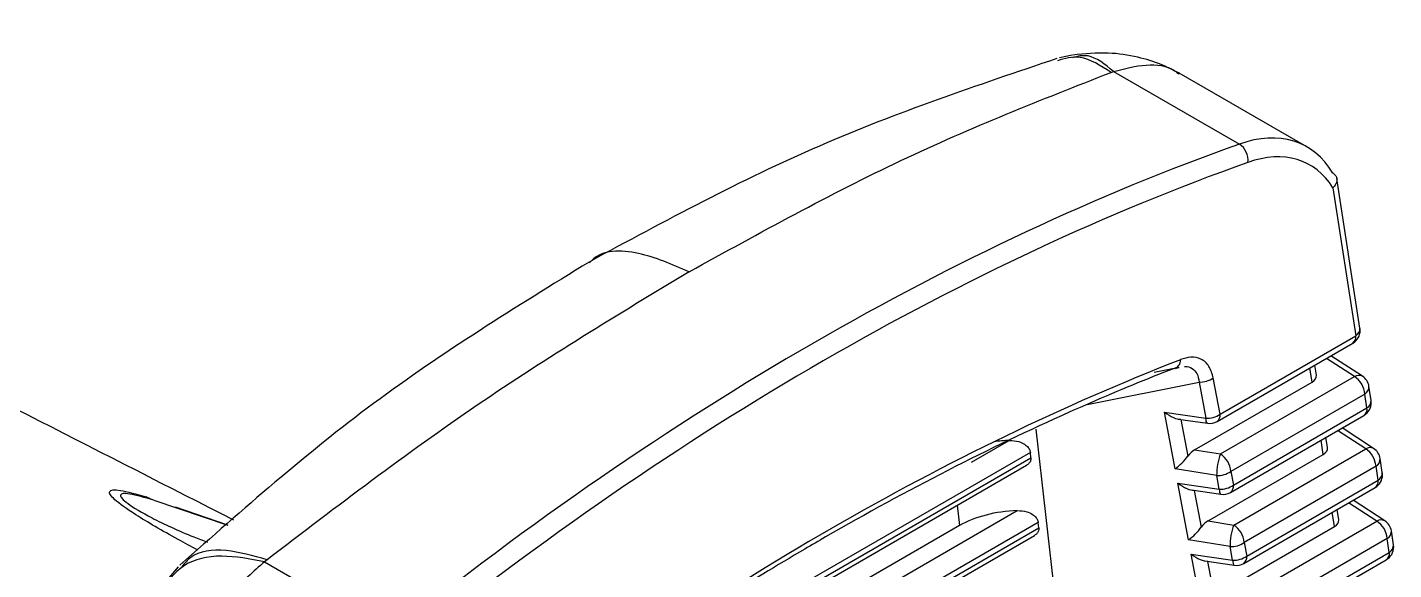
# Model space of a CAD drawing. Extents: x 17.3 to 113.1, y 4.8 to 84.5.
# Drawn here: x 26.431 to 27.357, y 70.24 to 70.607 of the extents above; entities that cross this region are included whole.
import ezdxf

# ---------------------------------------------------------------- set-up
doc = ezdxf.new("R2010")
doc.units = 0
doc.header["$MEASUREMENT"] = 0
doc.layers.add('OBJECT', color=7, linetype='CONTINUOUS')

msp = doc.modelspace()

# ---------------------------------------------------------------- linework, layer by layer
at = {"layer": 'OBJECT'}
for p, q in [((27.13878, 70.5881), (27.13015, 70.58625)), ((27.1651, 70.57649), (27.16681, 70.57712)), ((27.16681, 70.57712), (27.25206, 70.52791)), ((27.29786, 70.52595), (27.21119, 70.57598)), ((27.31552, 70.50815), (27.31529, 70.50827)), ((27.31541, 70.49833), (27.33093, 70.39813)), ((27.33375, 70.4033), (27.31807, 70.50454)), ((27.23897, 70.34504), (27.33093, 70.39813)), ((27.23691, 70.34003), (27.32886, 70.39311)), ((27.33543, 70.37068), (27.31408, 70.38458)), ((27.20778, 70.37597), (27.19429, 70.37326)), ((27.20871, 70.37602), (27.21119, 70.37681)), ((27.20957, 70.37629), (27.21119, 70.37659)), ((27.30129, 70.36671), (27.2998, 70.37633)), ((27.30419, 70.37134), (27.30312, 70.37825)), ((27.33004, 70.37043), (27.31102, 70.38281)), ((27.14894, 70.35146), (27.22476, 70.36678)), ((27.22176, 70.3208), (27.30129, 70.36671)), ((27.22476, 70.36678), (27.22937, 70.34228)), ((27.23897, 70.34504), (27.23436, 70.36955)), ((27.23927, 70.31803), (27.33004, 70.37043)), ((27.33704, 70.35865), (27.24627, 70.30625)), ((27.3385, 70.34922), (27.33704, 70.35865)), ((27.34132, 70.3544), (27.33986, 70.36383)), ((27.24801, 70.29699), (27.3385, 70.34922)), ((27.2014, 70.34638), (27.22937, 70.34228)), ((27.20864, 70.30793), (27.2014, 70.34638)), ((27.21052, 70.34172), (27.23046, 70.3388)), ((27.21246, 70.34144), (27.21714, 70.31654)), ((27.24595, 70.29197), (27.33644, 70.34421)), ((27.15317, 69.99268), (27.11441, 70.33483)), ((27.31177, 70.32239), (27.31069, 70.32935)), ((27.33762, 70.32148), (27.31856, 70.33389)), ((27.34301, 70.32173), (27.32162, 70.33566)), ((27.07068, 70.31246), (27.09618, 70.32718)), ((27.22176, 70.3208), (27.23927, 70.31803)), ((27.24832, 70.26993), (27.33762, 70.32148)), ((27.30887, 70.31776), (27.30737, 70.32743)), ((26.72689, 70.09048), (27.10778, 70.31037)), ((26.72989, 70.0956), (27.11085, 70.31552)), ((27.11044, 70.31915), (26.73628, 70.10316)), ((27.11085, 70.31552), (27.11044, 70.31915)), ((27.23081, 70.2727), (27.30887, 70.31776)), ((27.34889, 70.3055), (27.34744, 70.31488)), ((27.23667, 70.30349), (27.20864, 70.30793)), ((27.23841, 70.29422), (27.23667, 70.30349)), ((27.24627, 70.30625), (27.24801, 70.29699)), ((27.34462, 70.3097), (27.25532, 70.25815)), ((27.34607, 70.30032), (27.34462, 70.3097)), ((27.21044, 70.29833), (27.23841, 70.29422)), ((27.21768, 70.25983), (27.21044, 70.29833)), ((27.21956, 70.29367), (27.2395, 70.29074)), ((27.2215, 70.29338), (27.22619, 70.26844)), ((27.25499, 70.24392), (27.34401, 70.29531)), ((27.25705, 70.24893), (27.34607, 70.30032)), ((26.51671, 70.28672), (26.56675, 70.26983)), ((27.06098, 70.28335), (27.06254, 70.26956)), ((27.3452, 70.27253), (27.32609, 70.28497)), ((27.35059, 70.27278), (27.32916, 70.28673)), ((26.56685, 70.26991), (26.53128, 70.28194)), ((26.72194, 70.06051), (27.10157, 70.27967)), ((27.31645, 70.26882), (27.31494, 70.27853)), ((27.31935, 70.27345), (27.31827, 70.28045)), ((26.71118, 70.03417), (27.11623, 70.268)), ((27.11582, 70.27164), (26.71954, 70.04287)), ((27.06254, 70.26956), (26.72297, 70.07353)), ((27.11623, 70.268), (27.11582, 70.27164)), ((27.23081, 70.2727), (27.24832, 70.26993)), ((27.23986, 70.2246), (27.31645, 70.26882)), ((27.25737, 70.22183), (27.3452, 70.27253)), ((27.35646, 70.2566), (27.35502, 70.26593)), ((26.7109, 70.03063), (27.11317, 70.26285)), ((27.24572, 70.25539), (27.21768, 70.25983)), ((27.24745, 70.24617), (27.24572, 70.25539)), ((27.25532, 70.25815), (27.25705, 70.24893)), ((27.3522, 70.26076), (27.26437, 70.21005)), ((27.35364, 70.25142), (27.3522, 70.26076)), ((26.59337, 70.24644), (26.59166, 70.24509)), ((27.21948, 70.25027), (27.24745, 70.24617)), ((27.22673, 70.21173), (27.21948, 70.25027)), ((27.2286, 70.24561), (27.24854, 70.24269)), ((27.26403, 70.19586), (27.35158, 70.24641)), ((27.26609, 70.20088), (27.35364, 70.25142)), ((26.53311, 70.24158), (26.52434, 70.23123)), ((26.59166, 70.24509), (26.6769, 70.19587)), ((27.23054, 70.24533), (27.23524, 70.22035))]:
    msp.add_line(p, q, dxfattribs=at)
at = {"layer": 'OBJECT', "flags": 128}
for points in [[(27.23046, 70.3388), (27.23025, 70.33888), (27.22992, 70.33929), (27.22966, 70.34001), (27.22947, 70.34102), (27.22937, 70.34228)], [(27.23841, 70.29422), (27.23851, 70.29296), (27.2387, 70.29195), (27.23896, 70.29123), (27.23929, 70.29083), (27.2395, 70.29074)], [(27.24745, 70.24617), (27.24755, 70.24491), (27.24774, 70.2439), (27.248, 70.24318), (27.24833, 70.24277), (27.24854, 70.24269)]]:
    msp.add_lwpolyline(points, dxfattribs=at)
at = {"layer": 'OBJECT'}
for centre, radius, start, end in [((27.24443, 70.5168), 0.01348, 354.43627, 55.51895), ((27.32822, 70.40296), 0.00554, 299.24889, 3.56915), ((27.32387, 70.40177), 0.01, 0, 8.80187), ((27.32387, 70.40177), 0.01, 299.99731, 0), ((27.32583, 70.39729), 0.00517, 305.99958, 9.30151), ((27.20649, 70.38162), 0.0058, 282.9057, 2.81745), ((27.22568, 70.38164), 0.01488, 266.44517, 305.68708), ((27.33295, 70.36593), 0.00535, 62.38543, 122.95369), ((27.32159, 70.35743), 0.0155, 4.50636, 56.95029), ((27.32998, 70.3623), 0.01, 8.80187, 56.93993), ((27.33419, 70.36356), 0.00568, 300.14378, 2.67397), ((27.33144, 70.35287), 0.01, 299.99731, 0), ((27.3334, 70.34839), 0.00517, 305.9993, 9.30179), ((27.33565, 70.35414), 0.00568, 300.14779, 2.66968), ((27.33144, 70.35287), 0.01, 0, 8.80187), ((27.23029, 70.35713), 0.01488, 266.44537, 305.68589), ((27.23191, 70.34869), 0.01, 261.64883, 299.99731), ((27.23388, 70.34421), 0.00517, 305.99958, 9.30151), ((27.34053, 70.31699), 0.00535, 62.38263, 122.95787), ((27.32916, 70.30849), 0.0155, 4.50734, 56.94944), ((27.33756, 70.31335), 0.01, 8.80187, 56.93993), ((27.27606, 70.30393), 0.0394, 159.04053, 180.65249), ((27.23082, 70.30503), 0.0155, 4.50636, 56.95029), ((27.34177, 70.31461), 0.00568, 300.14578, 2.67196), ((27.23759, 70.31834), 0.01488, 266.44547, 305.68678), ((27.33901, 70.30397), 0.01, 299.99731, 0), ((27.34322, 70.30523), 0.00568, 300.14648, 2.67126), ((27.33901, 70.30397), 0.01, 0, 8.80187), ((27.23933, 70.30908), 0.01488, 266.44548, 305.68611), ((27.24095, 70.30063), 0.01, 261.64883, 299.99731), ((27.24308, 70.29609), 0.00502, 304.93973, 10.36136), ((27.34097, 70.29949), 0.00517, 306.00063, 9.30047), ((27.34811, 70.26804), 0.00535, 62.38284, 122.95734), ((27.28511, 70.25583), 0.0394, 159.04117, 180.65094), ((27.23987, 70.25693), 0.0155, 4.50734, 56.94944), ((27.33674, 70.25954), 0.0155, 4.50632, 56.94991), ((27.34514, 70.2644), 0.01, 8.80187, 56.93993), ((27.34935, 70.26567), 0.00568, 300.14324, 2.67436), ((27.24664, 70.27024), 0.01488, 266.4446, 305.68666), ((27.34658, 70.25507), 0.01, 299.99731, 0), ((27.35079, 70.25633), 0.00568, 300.14565, 2.67196), ((27.34658, 70.25507), 0.01, 0, 8.80187), ((27.24837, 70.26102), 0.01488, 266.44554, 305.68572), ((27.25212, 70.24803), 0.00502, 304.94128, 10.35982), ((27.34854, 70.25059), 0.00517, 305.99944, 9.30165), ((27.24999, 70.25258), 0.01, 261.64883, 299.99731)]:
    msp.add_arc(centre, radius, start, end, dxfattribs=at)
for centre, major_axis, ratio, start_param, end_param in [((27.24076, 70.42035), (0.05539, 0.10653), 0.604579, 5.923485, 6.860106), ((27.04674, 68.50745), (1.03077, 2.00185), 0.606843, 0.574391, 0.937899), ((27.24783, 70.4167), (0.05037, 0.09788), 0.60697, 5.935899, 6.857432), ((27.0538, 68.5038), (1.02574, 1.9932), 0.60697, 0.574247, 0.937755), ((27.05627, 68.44835), (0.99276, 1.93123), 0.606953, 0.600984, 0.910013), ((27.29415, 70.37084), (0.01008, -0.00003), 0.578066, 5.500531, 6.374197), ((27.20394, 70.3528), (0.01054, -0.01013), 0.443807, 4.891715, 5.946127), ((27.09963, 70.29219), (0.06026, -0.00006), 0.581691, 1.628662, 1.801841), ((27.22239, 70.31256), (0.00622, 0.00869), 0.616507, 0.936244, 1.553976), ((27.30173, 70.32189), (0.01008, -0.00003), 0.578066, 5.500531, 6.374197), ((27.21118, 70.31434), (0.00839, 0.00863), 0.259031, 4.154567, 5.208979), ((27.21298, 70.30474), (0.01054, -0.01013), 0.443807, 4.891715, 5.946127), ((27.10502, 70.24467), (0.06026, -0.00006), 0.581691, 1.628662, 2.353592), ((27.30931, 70.27295), (0.01008, -0.00003), 0.578066, 5.500531, 6.374197), ((27.22023, 70.26624), (0.00839, 0.00863), 0.259031, 4.154567, 5.208979), ((27.23144, 70.26446), (0.00622, 0.00869), 0.616507, 0.936244, 1.553976), ((27.22203, 70.25669), (0.01054, -0.01013), 0.443807, 4.891715, 5.946127)]:
    msp.add_ellipse(centre, major_axis=major_axis, ratio=ratio, start_param=start_param, end_param=end_param, dxfattribs=at)
for points, knots in [([(26.57079, 70.2732), (26.48314, 70.31797), (26.20023, 70.46248), (25.71663, 70.69459), (25.1209, 70.97016), (24.52042, 71.23188), (24.11419, 71.40404), (23.90724, 71.48552), (23.90274, 71.48729)], [0, 0, 0, 0, 0.100493, 0.324349, 0.548083, 0.771657, 0.995036, 1, 1, 1, 1]), ([(27.16681, 70.57712), (27.16099, 70.58186), (27.15148, 70.5896), (27.14249, 70.58731), (27.139, 70.58642)], [0, 0, 0, 0, 0.61267, 1, 1, 1, 1]), ([(27.21145, 70.57583), (27.20744, 70.57791), (27.19895, 70.5823), (27.18224, 70.58737), (27.16199, 70.59046), (27.14725, 70.58898), (27.13924, 70.58817)], [0, 0, 0, 0, 0.197155, 0.418628, 0.683883, 1, 1, 1, 1]), ([(27.12848, 70.58579), (27.07428, 70.56758), (26.96525, 70.53094), (26.86293, 70.47579), (26.81148, 70.44805)], [0, 0, 0, 0, 0.497074, 1, 1, 1, 1]), ([(27.1651, 70.57649), (27.15801, 70.58104), (27.14541, 70.58911), (27.13383, 70.5858), (27.12876, 70.58435)], [0, 0, 0, 0, 0.562752, 1, 1, 1, 1]), ([(27.16681, 70.57712), (27.17427, 70.57901), (27.18917, 70.58281), (27.20427, 70.58096), (27.21013, 70.57603), (27.21109, 70.57522)], [0, 0, 0, 0, 0.4553405, 0.9106807, 1, 1, 1, 1]), ([(26.87923, 70.44136), (26.92717, 70.46778), (27.02304, 70.52062), (27.11774, 70.55787), (27.1651, 70.57649)], [0, 0, 0, 0, 0.5, 1, 1, 1, 1]), ([(27.31552, 70.50815), (27.31618, 70.50763), (27.31751, 70.50661), (27.31827, 70.50438), (27.318, 70.50193), (27.31688, 70.4999), (27.31585, 70.49876), (27.31546, 70.49838), (27.31541, 70.49833)], [0, 0, 0, 0, 0.219279, 0.438508, 0.659239, 0.882987, 0.985831, 1, 1, 1, 1]), ([(26.87923, 70.44136), (26.86779, 70.44634), (26.84402, 70.45667), (26.81991, 70.45635), (26.81233, 70.44804), (26.81186, 70.44752)], [0, 0, 0, 0, 0.4654059, 0.9664831, 1, 1, 1, 1]), ([(26.81148, 70.44805), (26.76174, 70.41736), (26.66284, 70.35635), (26.577, 70.2805), (26.53433, 70.24279)], [0, 0, 0, 0, 0.502982, 1, 1, 1, 1]), ([(26.87923, 70.44136), (26.8313, 70.41244), (26.73543, 70.35459), (26.64073, 70.28249), (26.59337, 70.24644)], [0, 0, 0, 0, 0.5, 1, 1, 1, 1]), ([(27.20778, 70.37597), (27.20308, 70.37412), (27.17959, 70.36489), (27.10103, 70.33156), (27.02206, 70.29122), (26.94343, 70.24536), (26.86486, 70.19767), (26.79191, 70.14429), (26.73758, 70.10453)], [0, 0, 0, 0, 0.029968, 0.149857, 0.5, 0.529967, 0.649857, 1, 1, 1, 1]), ([(27.23436, 70.36955), (27.23356, 70.37236), (27.23194, 70.37798), (27.22639, 70.38274), (27.21957, 70.38411), (27.21461, 70.38261), (27.21228, 70.38191)], [0, 0, 0, 0, 0.261879, 0.524406, 0.776419, 1, 1, 1, 1]), ([(27.21488, 70.37725), (27.21499, 70.37727), (27.21703, 70.37766), (27.22019, 70.37615), (27.22377, 70.37273), (27.22442, 70.36881), (27.22476, 70.36678)], [0, 0, 0, 0, 0.0187007, 0.3381308, 0.6580665, 1, 1, 1, 1]), ([(27.09618, 70.32718), (27.09839, 70.32708), (27.10208, 70.3269), (27.10645, 70.32488), (27.10902, 70.32262), (27.11017, 70.32063), (27.11037, 70.3195), (27.11044, 70.31915)], [0, 0, 0, 0, 0.3459345, 0.5774795, 0.7673166, 0.9280043, 1, 1, 1, 1]), ([(27.11085, 70.31552), (27.11084, 70.31483), (27.11081, 70.31345), (27.10968, 70.31165), (27.1084, 70.3108), (27.10777, 70.31038)], [0, 0, 0, 0, 0.33826, 0.676496, 1, 1, 1, 1]), ([(26.54648, 70.25293), (26.542, 70.25532), (26.52584, 70.26397), (26.50467, 70.27631), (26.48853, 70.2877), (26.48511, 70.29347), (26.49199, 70.29451), (26.50494, 70.29081), (26.51141, 70.28896)], [0, 0, 0, 0, 0.0863167, 0.3116704, 0.4882483, 0.6559302, 0.8280755, 1, 1, 1, 1]), ([(26.51671, 70.28672), (26.51062, 70.28847), (26.4984, 70.29197), (26.49234, 70.29091), (26.49719, 70.28511), (26.51486, 70.2746), (26.53571, 70.2649), (26.5499, 70.25951), (26.55298, 70.25834)], [0, 0, 0, 0, 0.18405, 0.368776, 0.55193, 0.735109, 0.942649, 1, 1, 1, 1]), ([(26.51671, 70.28672), (26.51581, 70.28704), (26.51401, 70.28769), (26.51228, 70.28854), (26.51141, 70.28896)], [0, 0, 0, 0, 0.500001, 1, 1, 1, 1]), ([(27.10157, 70.27967), (27.10377, 70.27956), (27.10746, 70.27939), (27.11184, 70.27736), (27.1144, 70.2751), (27.11556, 70.27311), (27.11576, 70.27198), (27.11582, 70.27164)], [0, 0, 0, 0, 0.3459348, 0.577479, 0.7673176, 0.9280035, 1, 1, 1, 1]), ([(27.11623, 70.268), (27.11622, 70.26731), (27.1162, 70.26593), (27.11506, 70.26413), (27.11378, 70.26328), (27.11316, 70.26287)], [0, 0, 0, 0, 0.3382602, 0.6764966, 1, 1, 1, 1]), ([(26.59166, 70.24509), (26.58176, 70.24694), (26.56128, 70.25077), (26.53701, 70.24515), (26.52865, 70.23468), (26.52498, 70.23008)], [0, 0, 0, 0, 0.344258, 0.712567, 1, 1, 1, 1]), ([(26.59337, 70.24644), (26.58394, 70.24909), (26.56438, 70.25457), (26.54376, 70.2518), (26.53749, 70.2439), (26.53564, 70.24157)], [0, 0, 0, 0, 0.396584, 0.822207, 1, 1, 1, 1]), ([(26.59166, 70.24509), (26.58412, 70.23841), (26.56904, 70.22506), (26.5497, 70.19824), (26.53413, 70.16873), (26.5285, 70.14868), (26.52568, 70.13865)], [0, 0, 0, 0, 0.25, 0.5, 0.75, 1, 1, 1, 1])]:
    msp.add_open_spline(points, degree=3, knots=knots, dxfattribs=at)

doc.saveas('drawing.dxf')
